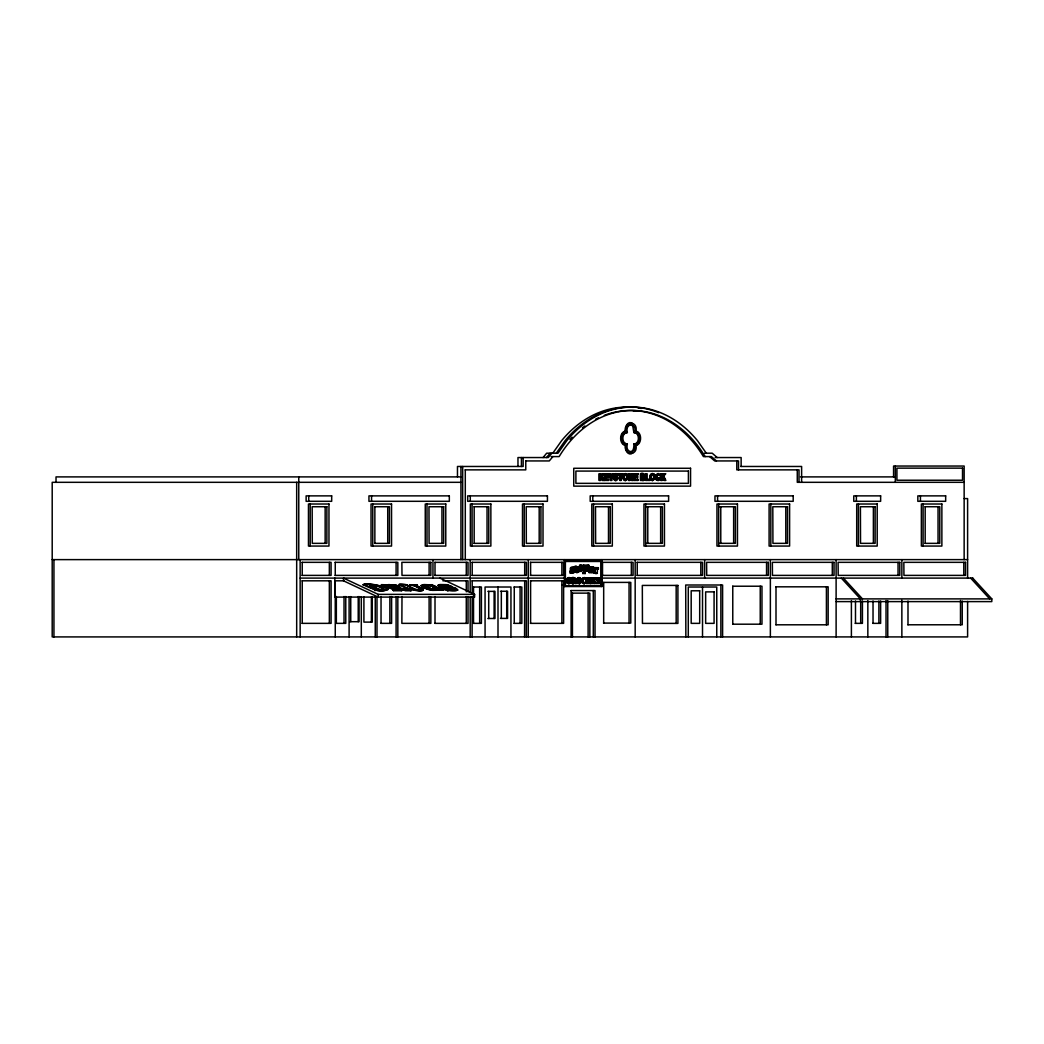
<?xml version="1.0" encoding="UTF-8"?>
<svg xmlns="http://www.w3.org/2000/svg" width="1044" height="1044" viewBox="0 0 1044 1044"><rect width="100%" height="100%" fill="white"/><g stroke="black" fill="none" stroke-linecap="round" stroke-linejoin="round"><path stroke-width="1.5" d="M528.251 636.918L528.316 559.623M472.097 636.918L472.175 596.842M472.175 593.644L472.201 580.816M524.597 636.918L524.701 580.816M526.333 636.918L526.424 580.816L472.058 580.816M574.304 566.696C579.498 563.16 574.644 574.461 578.154 571.159C576.51 565.574 581.13 565.222 579.185 571.029A1.879 1.435 90 0 1 578.715 572.099L575.361 572.073L574.304 566.696L575.453 567.323L575.583 571.407L576.98 572.608M580.007 567.088L578.754 567.427L578.533 571.694L576.823 572.073L575.988 567.544L577.215 566.722M576.81 572.66L578.115 572.099A1.879 1.435 90 0 0 578.585 571.029L578.754 567.466L577.489 566.748M581.991 570.677L580.673 570.037L581.26 566.566C582.839 578.95 576.04 564.099 581.795 565.222L584.157 569.163L581.182 565.222L579.524 565.196M579.524 565.522C582.082 565.404 581.547 571.068 579.485 570.964M582.709 573.495L583.322 572.608L582.709 573.495L585.201 573.534L585.201 572.634L582.722 572.608M583.557 569.163C581.625 562.729 587.289 565.026 584.509 571.068L583.348 571.055L580.647 566.566M584.157 569.163L583.426 565.248M583.935 566.944L585.319 565.287M593.044 570.964L591.765 572.36L590.813 569.92C589.325 575.557 595.563 569.058 593.775 572.751L589.038 572.686L589.703 566.931L590.304 571.877L589.038 572.373M591.478 567.336L592.222 567.518A2.153 1.644 90 0 1 592.744 568.458L593.357 568.458A2.153 1.644 90 0 0 592.835 567.518L590.839 567.323L590.813 569.541L592.979 568.458M592.901 570.977L592.992 566.983L593.475 569.28L594.428 568.04A6.655 5.089 90 0 1 595.08 568.014L595.68 568.014C592.601 575.622 599.334 575.544 596.79 568.027L597.742 569.345L598.369 567.688L598.356 569.345L597.507 569.345M595.68 568.014L594.349 573.091M596.137 572.556L597.416 573.443M406.155 585.488C405.542 583.074 415.773 592.235 421.502 590.134A4.398 0.966 10.9 0 0 422.05 589.573L414.52 585.854L410.005 584.914L417.365 584.979L415.851 585.436M636.292 431.342L635.13 431.094C642.073 431.185 642.399 444.105 635.992 445.462C638.08 455.954 624.012 455.954 626.087 445.462C619.144 445.37 618.831 432.464 625.226 431.094C624.416 427.061 628.279 419.818 632.781 423.642M626.087 445.462C619.979 444.052 619.979 432.503 626.087 431.094C624.012 420.601 638.08 420.601 635.992 431.094M625.343 443.583C621.532 441.129 622.015 432.66 627.353 432.542C624.717 422.455 637.375 422.455 634.739 432.542C641.16 432.634 640.572 445.109 633.865 444.013C634.126 446.897 633.447 453.057 629.258 452.169M634.739 444.013C637.375 454.101 624.717 454.101 627.353 444.013L623.738 443.1M590.251 583.479L590.33 581.704M590.774 583.479L590.852 581.704L588.594 583.113M639.476 440.137L639.476 436.418M644.683 478.922L644.657 477.93M644.474 475.411L643.756 476.86L644.474 477.46M623.79 476.521L624.168 475.346A1.657 1.266 -90 0 1 624.886 474.811L626.022 474.811A1.631 1.253 -90 0 1 626.909 475.659C628.84 480.553 622.224 479.692 624.677 475.346A1.657 1.266 -90 0 1 625.408 474.811A1.631 1.253 -90 0 1 626.387 475.659C628.044 477.995 624.26 481.284 623.79 477.591M650.856 476.521L651.221 475.346M570.546 581.678C572.882 580.033 567.584 580.36 569.163 583.126A1.723 1.331 -90 0 1 568.406 583.191C565.731 581.717 568.771 574.996 570.089 579.851L570.885 579.851L570.859 577.763L569.358 577.723M573.6 580.908C574.004 590.917 567.636 575.035 574.317 577.763M571.329 583.165C573.678 583.648 573.743 577.658 571.329 578.076M592.966 580.908L593.566 583.479L586.128 583.479L586.741 578.389L586.128 577.763L586.167 579.851L584.248 578.024L583.009 579.029M586.128 583.165C588.49 583.648 588.464 577.684 586.128 578.076M590.708 583.479L590.708 577.763M590.708 583.165C593.044 583.648 593.109 577.658 590.708 578.076M600.913 578.076L598.773 577.763L600.913 577.763L598.982 581.156L599.621 583.479L596.659 583.479L597.298 581.234L595.354 577.763L598.395 577.763L597.285 578.285M596.659 583.165C599.23 583.257 597.351 577.828 595.354 578.076M571.303 568.38L572.321 567.571L573.613 569.28L573.613 567.31L570.977 567.427A1.71 1.305 90 0 0 570.429 568.119L570.324 568.497A1.71 1.305 90 0 0 570.494 569.802L572.817 571.864L571.642 572.751L570.154 570.938L570.181 573.025L573.952 572.699L574.226 570.402L571.955 568.693L572.921 567.571L574.226 569.28L574.213 567.31L573.143 567.544M654.692 477.839L652.787 480.462M375.762 589.834C345.668 579.838 380.864 584.092 388.081 588.816C377.967 595.432 373.321 586.624 363.077 584.653M363.025 584.914C371.442 581.652 406.938 592.601 374.6 590.056M394.123 589.808L381.504 584.653L396.211 585.188L399.93 586.78L398.312 587.811M382.117 585.227L381.504 584.653M392.113 587.08C378.424 579.263 411.14 592.992 388.342 585.031M393.444 587.42C399.787 588.333 390.613 584.014 388.303 585.279M398.364 587.55L411.166 590.63L405.307 590.63L394.254 587.798L401.783 590.63L393.627 590.63L393.001 590.056L394.567 589.808L385.588 585.527L382.169 584.979M393.627 590.63L393.001 590.056M394.789 588.059L405.359 590.369L411.219 590.369M423.459 589.56C420.862 595.341 382.874 579.812 407.63 584.966M401.783 590.63L398.612 589.782M402.136 585.54L399.617 584.966M410.683 585.227L410.057 584.653M411.166 590.63L410.553 590.056M422.937 589.155L416.047 585.801L416.7 584.653M421.241 585.619L430.702 584.875L423.929 584.562L421.28 585.358L422.428 587.185L426.996 589.103A9.148 2.023 10.9 0 0 432.594 590.356L443.622 590.121L440.464 588.32L441.729 588.046L440.424 588.568L443.622 590.121M430.898 584.653L436.314 587.002L431.824 584.653L430.65 585.136M437.24 588.868L433.116 587.733L441.729 588.046M433.73 588.307L433.116 587.733M424.817 585.527L436.366 586.741M436.588 588.62L433.782 588.046M439.707 590.03L436.64 588.359M441.677 588.307L441.051 587.733M457.716 590.004L447.498 590.63L443.008 588.307L454.766 589.86L437.971 585.58M442.956 588.568L443.935 588.307M454.649 589.808C449.899 588.803 425.365 584.457 445.971 585.162L446.166 584.653C466.629 590.343 423.238 581.469 448.163 586.911C460.482 587.041 459.673 593.214 448.607 590.095M451.295 586.872L447.106 584.653M447.498 590.63L443.008 588.307M448.411 590.63L447.55 590.369M450.369 586.872L451.347 586.611M589.651 579.342L587.876 580.333M592.927 568.575L591.269 569.554M658.281 473.624L655.736 475.046L655.528 478.53A2.936 2.258 -90 0 0 656.376 480.005C659.847 481.871 661.622 476.469 658.098 480.488M660.343 478.361L658.829 477.956L658.542 478.831A1.344 1.031 -90 0 1 657.694 479.366L657.185 479.235M659.338 477.956L659.051 478.831A1.344 1.031 -90 0 1 658.203 479.366L657.707 479.235A1.488 1.148 -90 0 1 657.146 478.517L657.146 475.607A1.501 1.161 -90 0 1 657.707 474.903L660.33 475.568L658.216 473.663M598.773 578.076C601.657 577.802 597.468 583.1 597.494 578.872M571.016 568.184L570.924 568.497A1.71 1.305 90 0 0 571.107 569.802C577.763 575.583 567.727 569.593 571.264 572.738M577.802 579.068C580.594 574.8 580.464 586.571 577.776 582.108M593.475 569.28L595.041 568.04M627.509 478.517L625.734 480.462M437.775 585.54L439.876 584.536L446.166 584.653M597.807 578.285L598.812 580.66M590.63 581.704L589.886 583.022L588.229 583.087M626.948 427.492L627.561 426.069M612.58 473.741L610.87 476.377L612.058 473.741L613.768 473.741L611.888 477.604L611.888 480.41L610.335 480.41L610.335 477.591L608.456 473.741L608.535 474.863L605.246 474.863L605.246 476.338L608.339 476.338L608.339 477.46L605.246 477.46L605.246 479.274L608.626 479.274L608.626 480.41L602.336 480.41L600.926 477.278L602.858 480.41M583.896 583.635L586.35 582.043L584.275 583.609M598.29 580.66L599.282 578.259M622.511 435.413L624.469 432.973L627.353 432.542M638.315 443.361L639.019 441.873M598.669 580.634L599.778 578.48M611.366 480.41L611.366 477.604L613.246 473.741M651.743 475.346C649.277 479.692 655.893 480.553 653.975 475.659A1.631 1.253 -90 0 0 653.074 474.811L651.952 474.811M586.35 582.043L584.418 583.035A1.435 1.096 -90 0 1 583.726 582.474C581.939 580.373 584.992 575.596 585.893 579.851M586.089 581.834L583.896 583.035A1.435 1.096 -90 0 1 583.218 582.474L583.061 582.134M445.971 585.162L447.054 584.914M575.335 579.89L574.409 580.647L576.901 583.479L574.696 583.479L573.247 580.908M552.798 453.2L561.607 440.698A124.184 95.5 90 0 1 633.33 407.356M556.269 453.2L565.065 440.698A124.184 95.5 -90 0 1 658.764 412.68M602.701 473.741L600.078 476.69L602.179 473.741L610.192 473.741L611.392 476.377M664.375 473.741L661.765 476.69L663.853 473.741L665.772 473.741L663.318 476.338L665.354 480.41M603.667 480.41L601.631 476.338L603.562 473.741M601.631 476.338L604.084 473.741M663.318 476.338L665.25 473.741M600.078 480.41L600.926 477.278M600.6 476.69L600.6 473.741L599.047 473.741L599.047 480.41L600.6 480.41L601.448 477.278M661.765 480.41L662.601 477.278L664.532 480.41M662.288 476.69L662.288 473.741L660.735 473.741L660.735 480.41L662.288 480.41L663.123 477.278M588.999 567.31C587.446 563.695 585.462 567.558 588.999 568.432C590.747 572.021 583.27 572.073 584.927 568.967L585.814 568.967C587.263 572.986 589.534 568.615 585.88 567.832A1.71 1.305 90 0 1 585.71 566.54L585.788 566.213A1.71 1.305 90 0 1 586.376 565.391L588.999 565.339L588.999 567.31L588.124 567.31C588.359 564.556 584.549 565.965 586.819 567.375M584.953 571.055L586.049 570.781M584.927 568.967C586.545 572.725 589.038 568.954 585.279 567.832A1.71 1.305 90 0 1 585.097 566.54L585.188 566.213A1.71 1.305 90 0 1 585.762 565.391L588.999 565.339M543.063 457.546L546.664 453.2L557.992 453.2L566.801 440.698A124.184 95.5 -90 0 1 697.496 440.698L706.292 453.2M546.521 457.546L550.123 453.2M551.858 453.2L548.257 457.546L517.968 457.546L517.968 466.472M552.889 456.593L549.288 460.939L525.602 460.939M644.37 479.744L643.417 480.357M569.88 577.984L570.585 577.763M584.653 577.723L594.702 577.958L595.302 579.655L593.788 580.647L596.268 583.479L594.062 583.479L592.614 580.908M585.162 577.984L585.867 577.763M643.756 476.86C647.097 475.725 642.856 471.731 640.429 473.741L640.429 480.41L642.699 480.41M568.823 581.156L569.972 581.469L569.685 583.126A1.723 1.331 -90 0 1 568.928 583.191C566.253 581.717 569.293 574.996 570.611 579.851M628.357 425.025L629.258 424.399M632.781 452.913C628.279 456.75 624.416 449.494 625.226 445.462M399.434 587.563C397.581 583.152 385.432 585.814 381.452 584.914M637.375 444.509L635.13 445.462L635.992 445.462M568.171 577.828L566.918 579.433L566.918 581.952A2.636 2.023 -90 0 0 567.766 583.204L568.588 583.583M571.629 581.156L571.081 582.97L569.646 583.426M571.081 582.97L568.523 583.635M384.636 589.625L379.872 589.638L369.981 585.045C384.597 584.118 392.583 597.259 369.928 585.306L377.941 586.337L384.597 589.599M615.66 474.798L615.686 476.012M573.717 580.451L574.213 578.741L573.326 578.128M593.083 580.451L593.096 578.193M574.409 580.647L576.001 579.12L574.187 577.789M593.788 580.647L594.858 579.12L593.892 577.854M643.13 479.235L643.221 477.591M439.759 589.769L433.038 589.403L424.882 585.567M625.121 473.689C622.602 474.628 622.576 478.909 624.69 480.292M652.174 473.689C649.538 474.655 649.564 479.561 652.239 480.462M454.714 590.108L450.773 590.212L443.883 588.568M615.529 473.676C609.853 475.411 622.994 481.414 614.511 478.113L613.494 478.23C614.211 484.024 622.015 477.108 615.777 476.247M657.772 473.676L656.258 475.046L656.05 478.53A2.936 2.258 -90 0 0 656.898 480.005L658.216 480.514M579.316 583.583L580.803 582.291L581.116 579.916A2.819 2.166 -90 0 0 580.973 579.329M616.234 480.462L617.67 478.465L616.443 476.482M642.895 476.364L642.947 474.863M656.624 478.517L656.624 475.607A1.501 1.161 -90 0 1 657.198 474.903L660.33 475.568M443.661 589.86L432.647 590.108A9.148 2.023 10.9 0 1 427.048 588.842L421.254 585.801M633.865 444.013C639.894 443.974 639.894 432.581 633.865 432.542L632.781 426.069L630.171 424.19M573.313 580.529L574.787 579.224L573.078 578.128L573.078 580.529L573.835 580.529M592.679 580.529L594.153 579.224L592.692 578.128M615.621 479.379L616.521 478.061L614.355 477.017A1.84 1.422 -90 0 1 613.807 476.208L614.172 474.133L616.077 473.624M439.093 590.278L432.986 589.664L425.691 586.637M613.494 478.23L615.02 478.113L615.725 479.313M584.509 577.606C580.725 577.045 580.594 584.17 584.418 583.635M625.708 473.624C621.885 473.089 621.545 480.318 625.173 480.462M625.199 480.514L627.822 479.105L627.809 475.033A2.871 2.205 -90 0 0 626.726 473.846L625.186 473.624M652.252 480.514L654.875 479.105L654.875 475.033A2.871 2.205 -90 0 0 653.779 473.846C649.094 471.653 648.115 480.997 652.774 480.514M568.132 577.658L569.176 577.606M569.58 583.583L567.244 583.204A2.636 2.023 -90 0 1 566.396 581.952L566.879 578.454L569.541 577.632M394.319 590.225L392.949 590.317M410.005 584.914L417.365 584.979M615.542 474.733L616.482 475.699L617.996 475.203A1.879 1.435 -90 0 0 617.252 473.937L616.012 473.663M616.482 475.699L618.035 475.646M642.425 479.274C645.492 479.914 643.835 476.012 641.46 477.499M642.177 480.41C644.553 481.584 646.484 478.022 644.265 476.86M642.138 476.39L643.652 476.286L643.848 475.098L642.06 474.85L641.982 476.39M625.226 431.094L626.087 431.094M633.865 432.542L634.739 432.542M626.491 444.013L627.353 444.013M704.569 453.2L712.204 453.2L717.202 457.546M551.154 456.593L559.14 456.593A120.778 92.877 -90 0 1 705.157 456.593M715.192 457.546L741.136 457.546L741.136 466.472M740.705 466.472L801.622 466.472L801.622 482.315M465.141 469.865L525.771 469.865L525.771 460.939M641.46 474.85L642.582 474.85M629.454 480.41L629.454 476.051L632.051 480.41M641.46 476.39L642.66 476.39M460.939 476.899L56.024 476.899L56.024 482.315M800.487 476.899L895.308 476.899M610.335 477.591L610.844 480.41M631.607 478.191L632.116 473.741M641.46 479.274L642.947 479.274M646.667 479.274L649.759 479.274L649.759 480.41L645.623 480.41L645.623 473.793L647.176 473.793L647.176 479.274M460.939 482.315L52.2 482.315L52.2 636.918L967.605 636.918L967.605 601.409M964.147 482.315L797.277 482.315L797.277 469.865M964.147 498.588L967.605 498.588L967.605 578.102M374.744 506.731L389.451 506.731L389.451 543.35L374.744 543.35M474.067 506.731L488.775 506.731L488.775 543.35L474.067 543.35M646.04 506.731L662.366 506.731L662.366 543.35L646.04 543.35M719.042 506.731L735.381 506.731L735.381 543.35L719.042 543.35M925.075 506.731L939.783 506.731L939.783 543.35L925.075 543.35M52.2 559.623L967.605 559.623M564.399 560.641L602.075 560.641L602.075 586.532L564.399 586.532L564.399 559.623M302.107 562.338L331.078 562.338L331.078 575.388L302.107 575.388M335.124 562.338L397.829 562.338L397.829 575.388L335.124 575.388M434.852 562.338L468.025 562.338L468.025 575.388L434.852 575.388M472.058 562.338L526.424 562.338L526.424 575.388L472.058 575.388M530.443 562.338L563.616 562.338L563.616 575.388L530.443 575.388M602.388 562.338L633.082 562.338L633.082 575.388L602.388 575.388M637.114 562.338L702.547 562.338L702.547 575.388L637.114 575.388M573.339 567.31L574.213 567.31M573.352 569.267L574.226 569.28M570.154 570.938L571.029 570.938M591.269 569.92L592.065 570.977L593.879 570.964M585.201 572.634L585.201 573.534M593.775 572.751L593.266 570.964L590.813 569.92M570.181 573.025L571.055 573.025M300.15 578.102L564.752 578.102M587.876 578.128L589.782 578.298A2.14 1.644 -90 0 1 590.304 579.224M592.444 578.128L593.214 578.128M601.736 578.102L972.812 578.102M592.444 580.529L593.201 580.529M587.876 580.699L589.651 581.73M302.107 580.816L331.078 580.816L331.078 623.359L302.107 623.359M334.837 580.816L343.92 580.816M442.878 580.816L468.025 580.816L468.025 591.844M530.443 580.816L563.616 580.816L563.616 623.359L530.443 623.359M592.444 580.908L594.584 583.479M603.536 582.395L630.785 582.395L630.785 623.085L603.536 623.085M575.218 583.479L573.078 580.908L573.639 582.878M593.005 582.878L593.566 583.165M573.117 582.878L574.2 583.165M588.007 582.983L588.751 583.087M598.63 583.035L599.621 583.165M398.912 584.914L406.925 584.914M561.881 584.836L563.616 584.836M732.653 586.219L761.963 586.219L761.963 624.195L732.653 624.195M775.901 586.819L828.153 586.819L828.153 624.795L775.901 624.795M435.374 587.002L436.314 587.002M473.376 587.015L481.401 587.015L481.401 623.359L473.376 623.359M514.053 587.015L521.83 587.015L521.83 623.359L514.053 623.359M433.064 587.994L440.999 587.994M393.666 590.369L401.823 590.369M570.977 590.565L595.028 590.565L595.028 636.918M487.848 591.374L494.973 591.374L494.973 618.492L487.848 618.492M500.467 591.269L507.58 591.269L507.58 618.4L500.467 618.4M572.282 593.136L589.847 593.136L589.847 636.918M378.189 594.375L378.189 597.09L343.502 580.816L343.502 578.102L378.189 594.375L474.602 594.375L474.602 597.09L334.837 597.09L334.837 578.102M836.114 598.891L991.8 598.891L991.8 601.605L836.114 601.605M349.87 621.689L359.084 621.689L359.084 596.568M336.181 623.359L345.773 623.359L345.773 596.502M380.812 623.359L391.604 623.359L391.604 596.502M434.852 623.359L468.025 623.359L468.025 596.568M855.14 623.359L862.422 623.359L862.422 600.966M872.823 623.359L880.627 623.359L880.627 600.966M907.849 624.782L962.229 624.782L962.229 601.044M582.813 565.248L584.705 565.287M588.111 565.339L588.124 567.31M589.09 566.931L593.605 566.983M598.369 567.688L593.501 567.623L594.336 569.28M592.078 568.575L592.065 570.977M585.814 568.967L585.828 571.055M598.356 569.345L597.429 568.08A6.655 5.089 90 0 0 596.79 568.027M583.348 571.055L584.509 571.068M588.516 578.128L589.26 578.298A2.14 1.644 -90 0 1 589.795 579.224L590.552 579.224L590.552 577.763M410.501 590.317L405.829 589.586M642.295 477.499L643.404 477.526M593.175 577.763L594.075 577.789M573.795 577.763L574.709 577.789M642.478 473.741L644.318 474.628M615.555 473.624L616.73 473.937A1.879 1.435 -90 0 1 617.226 474.472M410.723 584.979L414.572 585.593L422.102 589.312A4.398 0.966 10.9 0 1 421.554 589.873L415.473 589.377L406.207 585.227M615.151 480.488L616.13 480.527M584.849 577.632C581.691 577.241 581.077 582.8 583.948 583.583M448.111 587.159L442.225 586.337L440.894 585.149L450.421 586.611M657.759 473.624L658.725 473.663M624.651 480.462L625.721 480.514M652.239 473.624L653.257 473.846A2.871 2.205 -90 0 1 654.353 475.033L654.692 476.312M579.772 577.658C575.675 576.445 575.153 584.144 579.276 583.635M450.003 587.354L455.262 588.424L457.82 590.004M596.268 583.165L594.297 580.647M576.901 583.165L574.931 580.647M401.77 588.62L404.472 589.26M569.019 577.632L570.402 577.984M584.327 577.632L585.671 577.984M435.426 586.741C433.156 586.441 425.495 582.891 425.13 586.206M625.721 473.676L626.204 473.846A2.871 2.205 -90 0 1 627.3 475.033L627.509 475.633M574.526 577.854L575.453 578.794M402.188 585.279C405.189 589.873 437.488 594.532 415.864 585.319M398.56 590.03L395.428 588.633M616.299 476.247C612.619 476.273 616.547 473.167 617.004 475.699M658.829 477.956L659.834 478.361M439.929 578.102L474.602 594.375M416.647 584.914L417.313 585.227M374.548 590.317L375.227 590.63M587.289 567.597C590.212 568.497 587.694 572.804 585.436 570.781M615.281 480.37L614.016 478.23M573.756 567.544L571.59 567.427A1.71 1.305 90 0 0 571.029 568.119M579.707 577.815L580.451 578.402A2.819 2.166 -90 0 1 580.738 578.833M658.607 473.806L659.808 475.568M570.663 572.738C573.939 574.879 575.035 569.293 571.473 568.954M716.406 460.939L711.408 456.593L703.421 456.593A120.778 92.877 90 0 0 618.009 411.558M709.672 456.593L714.67 460.939L738.526 460.939L738.526 469.865M972.721 578.102L991.8 598.891M970.646 578.102L989.712 598.891M843.408 578.102L862.474 598.891M841.32 578.102L860.4 598.891L860.4 601.605M637.375 432.059L638.315 433.195M581.26 566.566L583.961 571.055M663.84 476.338L665.876 480.41L664.01 480.41L662.601 477.278M602.153 476.338L604.189 480.41L604.202 473.741M608.978 473.741L610.844 477.591M622.511 441.142L623.059 442.278M629.454 476.051L631.529 480.41L633.082 480.41L633.082 473.741L631.607 473.741L631.607 476.703M588.529 582.983L588.398 580.699L589.886 581.73L589.886 579.342L588.32 580.333L588.398 578.128M632.116 478.191L630.028 473.741L628.501 473.741L628.501 480.41L629.976 480.41L629.976 476.051M629.506 473.741L631.072 477.069M609.67 473.741L610.87 476.377M650.856 477.591C651.312 481.284 655.097 477.995 653.453 475.659A1.631 1.253 -90 0 0 652.552 474.811M585.619 577.763L585.645 579.851M570.337 577.763L570.363 579.851M964.147 559.623L964.147 466.042L893.573 466.042L893.573 476.899M963.795 562.338L963.795 575.388M960.493 600.509L960.493 624.782M938.047 506.731L938.047 543.35M925.18 506.731L925.18 543.35M923.092 504.017L923.092 546.064M920.43 495.874L920.43 501.303M907.993 601.044L907.993 624.782M901.859 559.623L901.859 578.102M901.859 600.183L901.859 636.918M898.049 562.338L898.049 575.388M895.308 466.042L895.308 482.315M887.765 600.561L887.765 636.918M886.03 600.47L886.03 636.918M878.891 600.966L878.891 623.359M873.384 506.731L873.384 543.35M873.032 600.966L873.032 623.359M867.838 600.561L867.838 636.918M860.687 600.966L860.687 623.359M858.442 504.017L858.442 546.064M856.38 495.874L856.38 501.303M855.493 600.966L855.493 623.359M851.395 600.561L851.395 636.918M836.114 559.623L836.114 636.918M832.303 562.338L832.303 575.388M826.417 586.819L826.417 624.795M799.012 482.315L799.012 469.865L736.79 469.865L736.79 460.939M785.793 506.731L785.793 543.35M776.005 586.819L776.005 624.795M770.837 504.017L770.837 546.064M770.368 559.623L770.368 636.918M766.557 562.338L766.557 575.388M760.241 586.219L760.241 624.195M733.645 506.731L733.645 543.35M732.771 586.219L732.771 624.195M722.605 636.918L722.605 585.005L685.712 585.005L685.856 636.918M720.778 506.731L720.778 543.35M720.869 585.005L720.869 636.918M718.69 504.017L718.69 546.064M717.58 495.874L717.58 501.303M716.758 636.918L716.758 587.015L688.283 587.015L688.283 636.918M704.635 559.623L704.635 578.102M702.521 587.015L702.521 636.918M700.811 562.338L700.811 575.388M676.173 585.423L676.173 623.398M661.765 473.741L661.765 476.69M661.257 473.741L661.257 480.41M660.643 506.731L660.643 543.35M649.237 479.274L649.237 480.41M647.776 506.731L647.776 543.35M646.145 473.793L646.145 480.41M645.688 504.017L645.688 546.064M641.982 477.499L641.982 479.274M640.951 473.741L640.951 480.41M637.453 473.741L637.453 474.863M637.558 479.274L637.558 480.41M637.271 476.338L637.271 477.46M637.245 562.338L637.245 575.388M635.209 474.863L635.209 476.338M635.209 477.46L635.209 479.274M635.17 559.623L635.17 636.918M634.178 473.741L634.178 480.41M632.56 473.741L632.56 480.41M631.346 562.338L631.346 575.388M629.01 473.741L629.01 480.41M629.062 582.395L629.062 623.085M622.25 473.741L622.25 474.863M621.245 474.863L621.245 480.41L619.692 480.41L619.692 474.863M620.723 480.41L620.723 474.863L622.772 474.863L622.772 473.741L618.165 473.741L618.165 474.863L620.214 474.863L620.214 480.41M618.687 473.741L618.687 474.863M608.495 506.731L608.495 543.35M608.104 479.274L608.104 480.41M608.013 473.741L608.013 474.863M607.817 476.338L607.817 477.46M605.768 474.863L605.768 476.338M605.768 477.46L605.768 479.274M604.724 473.741L604.724 480.41M603.68 582.395L603.68 623.085M602.518 562.338L602.518 575.388M601.736 559.623L601.736 586.532M601.096 561.463L601.096 585.71M600.078 473.741L600.078 476.69M599.569 473.741L599.569 480.41M593.54 504.017L593.54 546.064M593.292 590.565L593.292 636.918M592.966 578.128L592.966 580.529M592.796 495.874L592.796 501.303M590.03 577.763L590.03 579.224M589.364 579.342L589.364 581.73M588.111 593.136L588.111 636.918M573.6 578.128L573.6 580.529M572.438 593.136L572.438 636.918M571.107 590.565L571.107 636.918M565.378 561.463L565.378 585.71M564.752 560.641L564.752 586.532M561.881 562.338L561.881 575.388M561.881 580.816L561.881 623.359M539.187 506.731L539.187 543.35M530.6 562.338L530.6 575.388M530.6 580.816L530.6 623.359M524.701 562.338L524.701 575.388M524.232 504.017L524.232 546.064M523.161 457.546L523.161 466.472L457.468 466.472L457.468 476.899M521.426 457.546L521.426 466.472M520.095 587.015L520.095 623.359M514.261 587.015L514.261 623.359M510.947 636.918L510.947 587.015L485.068 587.015L485.068 636.918M506.718 591.269L506.718 618.4M501.329 591.269L501.329 618.4M498.001 587.015L498.001 636.918M494.112 591.374L494.112 618.492M488.722 591.374L488.722 618.492M487.039 506.731L487.039 543.35M479.666 587.015L479.666 623.359M474.172 506.731L474.172 543.35M473.532 587.015L473.532 623.359M472.201 562.338L472.201 575.388M472.084 504.017L472.084 546.064M470.283 495.874L470.283 501.303M470.178 559.623L470.178 592.405M470.178 597.181L470.178 636.918M466.29 562.338L466.29 575.388M466.29 580.816L466.29 591.844M466.29 596.568L466.29 623.359M465.285 469.865L465.285 559.623M462.675 466.472L462.675 559.623M460.939 466.472L460.939 559.623M441.951 506.731L441.951 543.35M435.009 562.338L435.009 575.388M435.009 596.568L435.009 623.359M432.96 559.623L432.96 578.102M430.846 597.09L430.846 623.359L401.862 623.359L401.992 596.568M429.11 562.338L429.11 575.388M429.11 596.568L429.11 623.359M426.996 504.017L426.996 546.064M397.829 596.842L397.829 636.918M396.094 562.338L396.094 575.388M396.094 596.842L396.094 636.918M389.869 596.502L389.869 623.359M387.729 506.731L387.729 543.35M381.034 596.502L381.034 623.359M376.988 596.685L376.988 636.918M375.253 596.685L375.253 636.918M374.861 506.731L374.861 543.35M372.773 504.017L372.773 546.064M372.264 596.985L372.264 622.107L363.912 622.107L363.912 596.985M371.56 495.874L371.56 501.303M371.39 596.985L371.39 622.107M361.302 596.685L361.302 636.918M358.222 596.568L358.222 621.689M350.745 596.568L350.745 621.689M349.101 596.685L349.101 636.918M344.037 596.502L344.037 623.359M336.338 596.502L336.338 623.359M335.254 562.338L335.254 575.388M335.254 580.816L335.254 636.918M329.343 562.338L329.343 575.388M329.343 580.816L329.343 623.359M325.154 506.731L325.154 543.35M310.198 504.017L310.198 546.064M308.737 495.874L308.737 501.303M302.238 562.338L302.238 575.388M302.238 580.816L302.238 623.359M300.15 559.623L300.15 636.918M298.767 476.899L298.767 559.623M296.679 482.315L296.679 636.918M53.936 559.623L53.936 636.918M569.985 439.537A120.778 92.877 90 0 1 572.138 437.201M582.448 427.831A120.778 92.877 90 0 1 584.875 425.991M595.511 419.323A120.778 92.877 90 0 1 598.421 417.861M604.319 415.342A120.778 92.877 90 0 1 616.469 411.845M633.16 410.749A120.778 92.877 -90 0 1 636.266 411.088M638.119 407.93A124.184 95.5 90 0 1 641.29 408.478M651.391 475.333A1.631 1.253 -90 0 1 652.108 474.811M651.913 475.333A1.631 1.253 -90 0 1 652.63 474.811M578.18 580.046C580.046 590.995 581.952 571.773 578.18 580.046M581.678 580.581C579.485 589.716 573.195 574.892 580.973 578.402A2.819 2.166 -90 0 1 581.625 579.916L581.678 580.581M962.529 468.143L896.926 468.143L896.926 480.227L962.529 480.227L962.529 468.143M690.554 468.273L573.743 468.273L573.743 486.139L690.554 486.139L690.554 468.273M688.401 471.079L575.896 471.079L575.896 483.346L688.401 483.346L688.401 471.079M637.975 473.741L633.656 473.741L633.656 480.41L638.08 480.41L638.08 479.274L634.687 479.274L634.687 477.46L637.793 477.46L637.793 476.338L634.687 476.338L634.687 474.863L637.975 474.863L637.975 473.741M331.679 495.874L306.127 495.874L306.127 501.303L331.679 501.303L331.679 495.874M449.325 495.874L368.95 495.874L368.95 501.303L449.325 501.303L449.325 495.874M547.434 495.874L467.686 495.874L467.686 501.303L547.434 501.303L547.434 495.874M668.617 495.874L590.186 495.874L590.186 501.303L668.617 501.303L668.617 495.874M793.192 495.874L714.97 495.874L714.97 501.303L793.192 501.303L793.192 495.874M880.64 495.874L853.77 495.874L853.77 501.303L880.64 501.303L880.64 495.874M945.668 495.874L917.833 495.874L917.833 501.303L945.668 501.303L945.668 495.874M328.964 504.017L308.463 504.017L308.463 546.064L328.964 546.064L328.964 504.017M391.539 504.017L371.038 504.017L371.038 546.064L391.539 546.064L391.539 504.017M445.775 504.017L425.26 504.017L425.26 546.064L445.775 546.064L445.775 504.017M490.863 504.017L470.361 504.017L470.361 546.064L490.863 546.064L490.863 504.017M543.01 504.017L522.496 504.017L522.496 546.064L543.01 546.064L543.01 504.017M612.319 504.017L591.804 504.017L591.804 546.064L612.319 546.064L612.319 504.017M664.454 504.017L643.952 504.017L643.952 546.064L664.454 546.064L664.454 504.017M737.456 504.017L716.954 504.017L716.954 546.064L737.456 546.064L737.456 504.017M789.603 504.017L769.102 504.017L769.102 546.064L789.603 546.064L789.603 504.017M877.208 504.017L856.706 504.017L856.706 546.064L877.208 546.064L877.208 504.017M941.871 504.017L921.369 504.017L921.369 546.064L941.871 546.064L941.871 504.017M326.876 506.731L312.169 506.731L312.286 543.35L326.876 543.35L326.876 506.731M443.687 506.731L428.98 506.731L429.084 543.35L443.687 543.35L443.687 506.731M540.923 506.731L526.215 506.731L526.32 543.35L540.923 543.35L540.923 506.731M610.231 506.731L595.511 506.731L595.628 543.35L610.231 543.35L610.231 506.731M787.515 506.731L772.808 506.731L772.925 543.35L787.515 543.35L787.515 506.731M875.12 506.731L860.413 506.731L860.53 543.35L875.12 543.35L875.12 506.731M601.448 561.463L565.039 561.463L565.039 585.71L601.448 585.71L601.448 561.463M430.846 562.338L401.862 562.338L401.992 575.388L430.846 575.388L430.846 562.338M768.293 562.338L706.605 562.338L706.71 575.388L768.293 575.388L768.293 562.338M834.039 562.338L772.351 562.338L772.456 575.388L834.039 575.388L834.039 562.338M899.784 562.338L838.097 562.338L838.201 575.388L899.784 575.388L899.784 562.338M965.53 562.338L903.843 562.338L903.947 575.388L965.53 575.388L965.53 562.338M677.908 585.423L642.321 585.423L642.452 623.398L677.908 623.398L677.908 585.423M699.689 590.787L691.18 590.787L691.18 623.359L699.689 623.359L699.689 590.787M714.083 591.883L705.653 591.883L705.653 623.359L714.083 623.359L714.083 591.883"/></g></svg>
